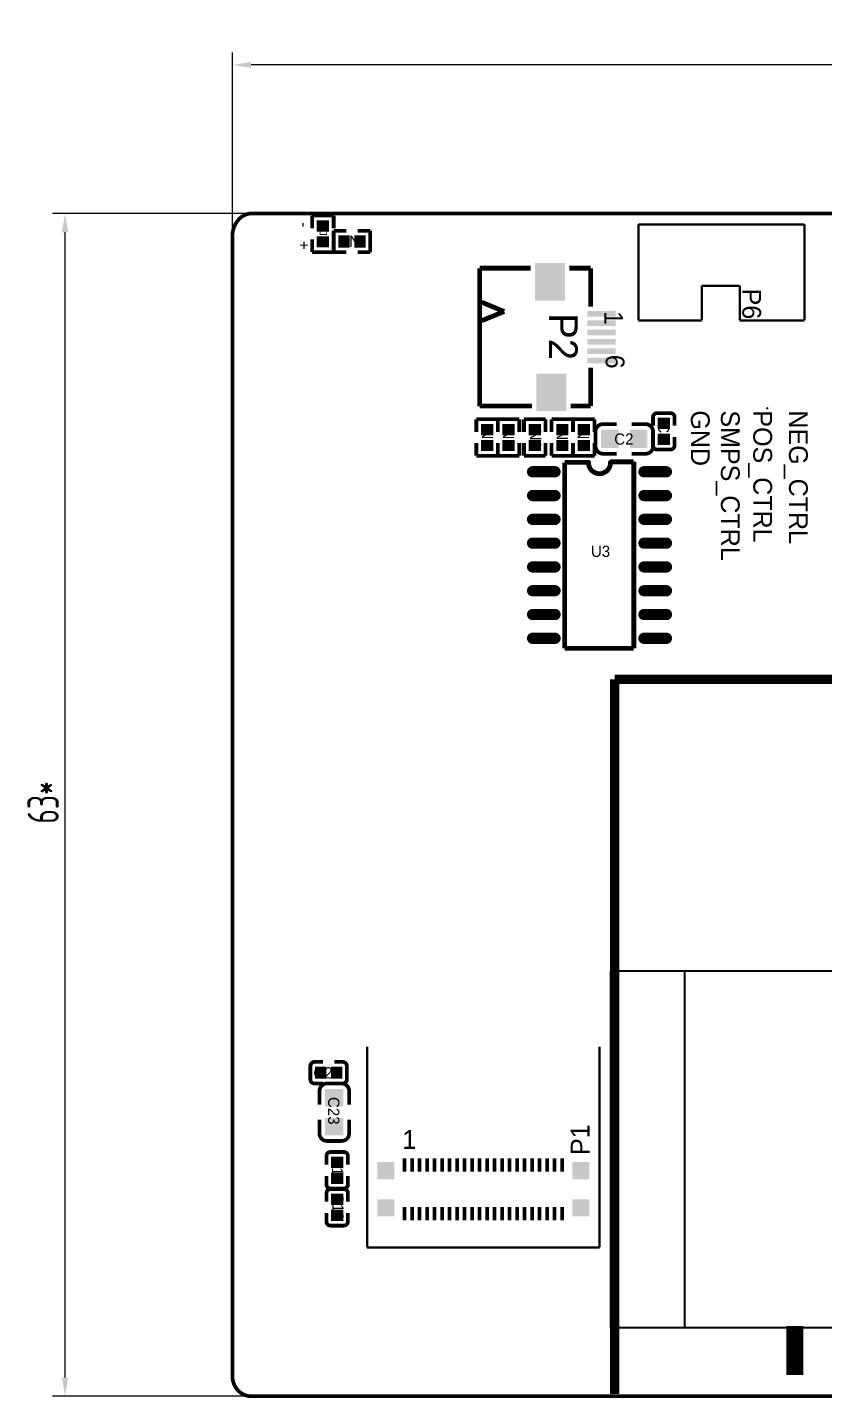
# Model space of a CAD drawing. Extents: x 882 to 2872, y 74 to 1007.
# Drawn here: x 1455.3 to 1582.9, y 748.8 to 968.4 of the extents above; entities that cross this region are included whole.
import ezdxf

# ---------------------------------------------------------------- set-up
doc = ezdxf.new("R2010")
doc.units = 0
doc.header["$MEASUREMENT"] = 0
doc.layers.get('DEFPOINTS').update_dxf_attribs({"linetype": 'CONTINUOUS'})
for name, color, linetype, lineweight in [('BOTTOMOVERLAY', 54, 'CONTINUOUS', 40), ('KeepOutLayer', 6, 'CONTINUOUS', 158), ('тонкая', 7, 'CONTINUOUS', 20)]:
    doc.layers.add(name, color=color, linetype=linetype, lineweight=lineweight)
doc.layers.add('BOTTOMPASTE', color=16, linetype='CONTINUOUS')
doc.styles.add('ЕСКД', font='eskd15.shx', dxfattribs={"width": 0.8})
doc.dimstyles.new('ЕСКД', dxfattribs={"dimtxt": 3.5, "dimasz": 3, "dimexe": 2, "dimexo": 0, "dimgap": 1, "dimtad": 1, "dimtoh": 1, "dimtxsty": 'ЕСКД', "dimcen": 0, "dimazin": 2, "dimtfac": 1, "dimtmove": 0, "dimatfit": 3, "dimfxl": 1, "dimarcsym": 0})

# ---------------------------------------------------------------- blocks, each defined once
blk = doc.blocks.new('*D161')
at = {"layer": 'DEFPOINTS', "color": 0, "lineweight": 100, "transparency": 16777216}
for p in [(1488.12, 962.34), (1488.12, 934.97), (1830.26, 934.61)]:
    blk.add_point(p, dxfattribs=at)
at = {"layer": 'тонкая', "color": 0, "lineweight": -2, "transparency": 16777216}
for p, q in [((1488.12, 934.97), (1488.12, 964.34)), ((1830.26, 934.61), (1830.26, 964.34)), ((1827.26, 962.34), (1491.12, 962.34))]:
    blk.add_line(p, q, dxfattribs=at)
at = {"layer": 'тонкая', "color": 0, "lineweight": 100, "transparency": 16777216}
for points in [[(1491.12, 962.84), (1491.12, 961.84), (1488.12, 962.34)], [(1827.26, 962.84), (1827.26, 961.84), (1830.26, 962.34)]]:
    blk.add_solid(points, dxfattribs=at)
at = {"layer": 'тонкая', "color": 0, "lineweight": 9, "transparency": 16777216, "insert": (1664.91, 965.84), "char_height": 3.5, "width": 6.1333, "attachment_point": 5, "style": 'ЕСКД'}
blk.add_mtext('{\\H1.42857x;114*}', dxfattribs=at)
blk = doc.blocks.new('*D162')
at = {"layer": 'DEFPOINTS', "color": 0, "lineweight": 100, "transparency": 16777216}
for p in [(1461.33, 938.56), (1491.29, 938.56), (1491.16, 749.14)]:
    blk.add_point(p, dxfattribs=at)
at = {"layer": 'тонкая', "color": 0, "lineweight": -2, "transparency": 16777216}
for p, q in [((1491.29, 938.56), (1459.33, 938.56)), ((1461.33, 752.14), (1461.33, 935.56)), ((1491.16, 749.14), (1459.33, 749.14))]:
    blk.add_line(p, q, dxfattribs=at)
at = {"layer": 'тонкая', "color": 0, "lineweight": 100, "transparency": 16777216}
for points in [[(1460.83, 935.56), (1461.83, 935.56), (1461.33, 938.56)], [(1460.83, 752.14), (1461.83, 752.14), (1461.33, 749.14)]]:
    blk.add_solid(points, dxfattribs=at)
at = {"layer": 'тонкая', "color": 0, "lineweight": 9, "transparency": 16777216, "insert": (1457.83, 844.23), "char_height": 3.5, "attachment_point": 5, "rotation": 90, "style": 'ЕСКД'}
blk.add_mtext('{\\H1.42857x;63*}', dxfattribs=at)

msp = doc.modelspace()

# ---------------------------------------------------------------- linework, layer by layer
at = {"layer": 'BOTTOMOVERLAY'}
for points, const_width in [([(1500.87249, 938.21749), (1504.3225, 938.21749)], 0.6), ([(1500.87249, 936.19249), (1500.87249, 938.21749)], 0.6), ([(1504.3225, 936.19249), (1504.3225, 938.21749)], 0.6), ([(1504.32069, 932.3483), (1504.32069, 935.79831)], 0.6), ([(1504.32069, 935.79831), (1506.34569, 935.79831)], 0.6), ([(1508.14568, 935.79831), (1510.17068, 935.79831)], 0.6), ([(1510.17068, 932.3483), (1510.17068, 935.79831)], 0.6), ([(1553.10789, 936.81109), (1579.65789, 936.81109)], 0.381), ([(1553.10789, 921.43609), (1553.10789, 936.81109)], 0.381), ([(1579.65789, 921.43609), (1579.65789, 936.81109)], 0.381), ([(1500.87249, 932.3675), (1500.87249, 934.3925)], 0.6), ([(1504.3225, 932.3675), (1504.3225, 934.3925)], 0.6), ([(1500.87249, 932.3675), (1504.3225, 932.3675)], 0.6), ([(1504.32069, 932.3483), (1506.34569, 932.3483)], 0.6), ([(1508.14568, 932.3483), (1510.17068, 932.3483)], 0.6), ([(1527.68062, 907.65704), (1527.68062, 929.79344)], 0.762), ([(1527.68062, 929.79344), (1535.84164, 929.79344)], 0.762), ([(1542.02908, 929.79344), (1545.44284, 929.79344)], 0.762), ([(1545.44284, 923.65332), (1545.44284, 929.79344)], 0.762), ([(1563.23289, 926.98609), (1569.30789, 926.98609)], 0.381), ([(1563.23289, 921.43609), (1563.23289, 926.98609)], 0.381), ([(1569.30789, 921.43609), (1569.30789, 926.98609)], 0.381), ([(1531.61223, 922.8581), (1527.98222, 924.35802)], 0.762), ([(1528.01171, 921.38828), (1531.61223, 922.8581)], 0.762), ([(1553.10789, 921.43609), (1563.23289, 921.43609)], 0.381), ([(1569.30789, 921.43609), (1579.65789, 921.43609)], 0.381), ([(1545.44284, 907.718), (1545.44284, 913.86162)], 0.762), ([(1527.68062, 907.718), (1536.0473, 907.718)], 0.762), ([(1542.23482, 907.718), (1545.44284, 907.718)], 0.762), ([(1573.61588, 907.24369), (1573.84448, 907.47229)], 0.3), ([(1527.16149, 903.57889), (1527.16149, 905.60389)], 0.6), ([(1527.16149, 905.60389), (1530.6115, 905.60389)], 0.6), ([(1530.59047, 903.57889), (1530.59047, 905.60389)], 0.6), ([(1530.59047, 905.60389), (1534.04048, 905.60389)], 0.6), ([(1530.6115, 903.57889), (1530.6115, 905.60389)], 0.6), ([(1534.04048, 903.57889), (1534.04048, 905.60389)], 0.6), ([(1534.78147, 903.57889), (1534.78147, 905.60389)], 0.6), ([(1534.78147, 905.60389), (1538.23148, 905.60389)], 0.6), ([(1538.23148, 903.57889), (1538.23148, 905.60389)], 0.6), ([(1539.20107, 903.57889), (1539.20107, 905.60389)], 0.6), ([(1539.20107, 905.60389), (1542.65108, 905.60389)], 0.6), ([(1542.63007, 905.60389), (1546.08008, 905.60389)], 0.6), ([(1542.63007, 903.57889), (1542.63007, 905.60389)], 0.6), ([(1542.65108, 903.57889), (1542.65108, 905.60389)], 0.6), ([(1546.08008, 903.57889), (1546.08008, 905.60389)], 0.6), ([(1547.4271, 904.8203), (1549.63209, 904.8203)], 0.6), ([(1552.0321, 904.8203), (1554.2371, 904.8203)], 0.6), ([(1555.43169, 904.56948), (1555.43169, 905.91949)], 0.6), ([(1556.0917, 906.59448), (1558.22169, 906.59448)], 0.6), ([(1558.88168, 904.56949), (1558.88168, 905.9195)], 0.6), ([(1546.2271, 901.2803), (1546.2271, 903.62029)], 0.6), ([(1555.43168, 901.41949), (1555.43168, 902.7695)], 0.6), ([(1555.43709, 901.2803), (1555.43709, 903.62029)], 0.6), ([(1558.88168, 901.4195), (1558.88168, 902.7695)], 0.6), ([(1527.16149, 899.7539), (1527.16149, 901.7789)], 0.6), ([(1530.59047, 899.7539), (1530.59047, 901.7789)], 0.6), ([(1530.6115, 899.7539), (1530.6115, 901.7789)], 0.6), ([(1534.04048, 899.7539), (1534.04048, 901.7789)], 0.6), ([(1534.78147, 899.7539), (1534.78147, 901.7789)], 0.6), ([(1538.23148, 899.7539), (1538.23148, 901.7789)], 0.6), ([(1539.20107, 899.7539), (1539.20107, 901.7789)], 0.6), ([(1542.63007, 899.7539), (1542.63007, 901.7789)], 0.6), ([(1542.65108, 899.7539), (1542.65108, 901.7789)], 0.6), ([(1546.08008, 899.7539), (1546.08008, 901.7789)], 0.6), ([(1547.4271, 900.08029), (1549.63209, 900.08029)], 0.6), ([(1552.03211, 900.08028), (1554.23711, 900.08028)], 0.6), ([(1556.09168, 900.7445), (1558.22167, 900.7445)], 0.6), ([(1527.16149, 899.7539), (1530.6115, 899.7539)], 0.6), ([(1530.59047, 899.7539), (1534.04048, 899.7539)], 0.6), ([(1534.78147, 899.7539), (1538.23148, 899.7539)], 0.6), ([(1539.20107, 899.7539), (1542.65108, 899.7539)], 0.6), ([(1541.30708, 898.71649), (1545.11708, 898.71649)], 0.762), ([(1541.30708, 868.92991), (1541.30708, 898.64029)], 0.762), ([(1542.63007, 899.7539), (1546.08008, 899.7539)], 0.6), ([(1548.62267, 898.78507), (1552.35608, 898.78507)], 0.762), ([(1552.35608, 868.92991), (1552.35608, 898.78507)], 0.762), ([(1541.30708, 868.92991), (1552.35608, 868.92991)], 0.762), ([(1549.30808, 749.51689), (1549.30808, 863.96929)], 1.5), ([(1549.30808, 863.96929), (1724.11088, 863.96929)], 1.5), ([(1548.63128, 817.25869), (1763.89628, 817.25869)], 0.3), ([(1548.63128, 760.10869), (1548.63128, 817.25869)], 0.3), ([(1560.51398, 760.10869), (1560.51398, 817.25869)], 0.3), ([(1560.51398, 817.25869), (1763.97698, 817.25869)], 0.3), ([(1509.67715, 772.98268), (1509.67715, 805.14289)], 0.381), ([(1546.87692, 772.98268), (1546.87692, 805.14289)], 0.381), ([(1500.58689, 799.88691), (1500.58689, 802.0169)], 0.6), ([(1501.26188, 802.67689), (1502.61189, 802.67689)], 0.6), ([(1504.41188, 802.67689), (1505.76188, 802.67689)], 0.6), ([(1506.43688, 799.88689), (1506.43688, 802.01688)], 0.6), ([(1501.26189, 799.2269), (1502.61189, 799.2269)], 0.6), ([(1503.25629, 799.23228), (1505.59628, 799.23228)], 0.6), ([(1504.41188, 799.22689), (1505.76189, 799.22689)], 0.6), ([(1502.05628, 795.82728), (1502.05628, 798.03228)], 0.6), ([(1506.79629, 795.82728), (1506.79629, 798.03228)], 0.6), ([(1502.05627, 791.22227), (1502.05627, 793.42727)], 0.6), ([(1506.79629, 791.22228), (1506.79629, 793.42728)], 0.6), ([(1503.25629, 790.02228), (1505.59628, 790.02228)], 0.6), ([(1503.8185, 788.25588), (1505.94849, 788.25588)], 0.6), ([(1503.15849, 786.23088), (1503.15849, 787.58089)], 0.6), ([(1506.60848, 786.23089), (1506.60848, 787.5809)], 0.6), ([(1503.15848, 783.08089), (1503.15848, 784.4309)], 0.6), ([(1506.60848, 783.0809), (1506.60848, 784.4309)], 0.6), ([(1503.15849, 780.28728), (1503.15849, 781.63729)], 0.6), ([(1503.81848, 782.4059), (1505.94847, 782.4059)], 0.6), ([(1503.8185, 782.31228), (1505.94849, 782.31228)], 0.6), ([(1506.60848, 780.28729), (1506.60848, 781.6373)], 0.6), ([(1503.15848, 777.13729), (1503.15848, 778.4873)], 0.6), ([(1506.60848, 777.1373), (1506.60848, 778.4873)], 0.6), ([(1503.81848, 776.4623), (1505.94847, 776.4623)], 0.6), ([(1509.67715, 772.98268), (1546.87692, 772.98268)], 0.381), ([(1548.63128, 760.10869), (1763.89628, 760.10869)], 0.3), ([(1560.51398, 760.10869), (1763.97698, 760.10869)], 0.3)]:
    msp.add_lwpolyline(points, dxfattribs=dict(at, const_width=const_width))
for points, const_width in [([(1547.4271, 904.8203, 0.414213), (1546.2271, 903.6203)], 0.6), ([(1555.43709, 903.62029, 0.414213), (1554.2371, 904.8203)], 0.6), ([(1556.0917, 906.5945, 0.414214), (1555.4317, 905.9345)], 0.6), ([(1558.88168, 905.9345, 0.414214), (1558.22169, 906.5945)], 0.6), ([(1546.2271, 901.2803, 0.414213), (1547.4271, 900.08029)], 0.6), ([(1554.23711, 900.08028, 0.414213), (1555.4371, 901.28029)], 0.6), ([(1555.43168, 901.4045, 0.414214), (1556.09168, 900.7445)], 0.6), ([(1558.22168, 900.7445, 0.414214), (1558.88168, 901.4045)], 0.6), ([(1545.11708, 898.71649, 1.041954), (1548.62267, 898.70773)], 0.762), ([(1501.24689, 802.6769, 0.414214), (1500.58689, 802.0169)], 0.6), ([(1506.43689, 802.01688, 0.414214), (1505.77689, 802.67688)], 0.6), ([(1500.58689, 799.8869, 0.414214), (1501.24689, 799.2269)], 0.6), ([(1503.25629, 799.23228, 0.414213), (1502.05628, 798.03228)], 0.6), ([(1506.79629, 798.03228, 0.414213), (1505.59629, 799.23228)], 0.6), ([(1505.77689, 799.22689, 0.414214), (1506.43689, 799.88689)], 0.6), ([(1502.05627, 791.22227, 0.414213), (1503.25628, 790.02227)], 0.6), ([(1505.59628, 790.02228, 0.414213), (1506.79629, 791.22228)], 0.6), ([(1503.81849, 788.25588, 0.414214), (1503.15849, 787.59588)], 0.6), ([(1506.60849, 787.59588, 0.414214), (1505.94849, 788.25588)], 0.6), ([(1503.15848, 783.06589, 0.414214), (1503.81848, 782.40589)], 0.6), ([(1503.8185, 782.3123, 0.414214), (1503.1585, 781.6523)], 0.6), ([(1505.94847, 782.40589, 0.414214), (1506.60847, 783.06589)], 0.6), ([(1506.60848, 781.6523, 0.414214), (1505.94849, 782.3123)], 0.6), ([(1503.15848, 777.1223, 0.414214), (1503.81848, 776.4623)], 0.6), ([(1505.94848, 776.4623, 0.414214), (1506.60848, 777.1223)], 0.6)]:
    msp.add_lwpolyline(points, format="xyb", dxfattribs=dict(at, const_width=const_width))
for points, const_width in [([(1547.4271, 904.6703, -1), (1547.4271, 904.9703, -1)], 0.3), ([(1554.2371, 904.6703, -1), (1554.2371, 904.9703, -1)], 0.3), ([(1555.4317, 905.7845, -1), (1555.4317, 906.0845, -1)], 0.3), ([(1556.0917, 906.4445, -1), (1556.0917, 906.7445, -1)], 0.3), ([(1558.22169, 906.4445, -1), (1558.22169, 906.7445, -1)], 0.3), ([(1558.88168, 905.7845, -1), (1558.88168, 906.0845, -1)], 0.3), ([(1546.2271, 903.4703, -1), (1546.2271, 903.7703, -1)], 0.3), ([(1555.43709, 903.47029, -1), (1555.43709, 903.77029, -1)], 0.3), ([(1546.2271, 901.1303, -1), (1546.2271, 901.4303, -1)], 0.3), ([(1547.4271, 899.93029, -1), (1547.4271, 900.23029, -1)], 0.3), ([(1554.23711, 899.93028, -1), (1554.23711, 900.23028, -1)], 0.3), ([(1555.43168, 901.2545, -1), (1555.43168, 901.5545, -1)], 0.3), ([(1555.4371, 901.13029, -1), (1555.4371, 901.43029, -1)], 0.3), ([(1556.09168, 900.5945, -1), (1556.09168, 900.8945, -1)], 0.3), ([(1558.22168, 900.5945, -1), (1558.22168, 900.8945, -1)], 0.3), ([(1558.88168, 901.2545, -1), (1558.88168, 901.5545, -1)], 0.3), ([(1545.11708, 898.52599, -1), (1545.11708, 898.90699, -1)], 0.381), ([(1548.62267, 898.51723, -1), (1548.62267, 898.89823, -1)], 0.381), ([(1500.58689, 801.8669, -1), (1500.58689, 802.1669, -1)], 0.3), ([(1501.24689, 802.5269, -1), (1501.24689, 802.8269, -1)], 0.3), ([(1505.77689, 802.52688, -1), (1505.77689, 802.82688, -1)], 0.3), ([(1506.43689, 801.86688, -1), (1506.43689, 802.16688, -1)], 0.3), ([(1500.58689, 799.7369, -1), (1500.58689, 800.0369, -1)], 0.3), ([(1501.24689, 799.0769, -1), (1501.24689, 799.3769, -1)], 0.3), ([(1503.25629, 799.08228, -1), (1503.25629, 799.38228, -1)], 0.3), ([(1505.59629, 799.08228, -1), (1505.59629, 799.38228, -1)], 0.3), ([(1505.77689, 799.07689, -1), (1505.77689, 799.37689, -1)], 0.3), ([(1506.43689, 799.73689, -1), (1506.43689, 800.03689, -1)], 0.3), ([(1502.05628, 797.88228, -1), (1502.05628, 798.18228, -1)], 0.3), ([(1506.79629, 797.88228, -1), (1506.79629, 798.18228, -1)], 0.3), ([(1502.05627, 791.07227, -1), (1502.05627, 791.37227, -1)], 0.3), ([(1506.79629, 791.07228, -1), (1506.79629, 791.37228, -1)], 0.3), ([(1503.25628, 789.87227, -1), (1503.25628, 790.17227, -1)], 0.3), ([(1503.81849, 788.10588, -1), (1503.81849, 788.40588, -1)], 0.3), ([(1505.59628, 789.87228, -1), (1505.59628, 790.17228, -1)], 0.3), ([(1505.94849, 788.10588, -1), (1505.94849, 788.40588, -1)], 0.3), ([(1503.15849, 787.44588, -1), (1503.15849, 787.74588, -1)], 0.3), ([(1506.60849, 787.44588, -1), (1506.60849, 787.74588, -1)], 0.3), ([(1503.15848, 782.91589, -1), (1503.15848, 783.21589, -1)], 0.3), ([(1503.1585, 781.5023, -1), (1503.1585, 781.8023, -1)], 0.3), ([(1503.81848, 782.25589, -1), (1503.81848, 782.55589, -1)], 0.3), ([(1503.8185, 782.1623, -1), (1503.8185, 782.4623, -1)], 0.3), ([(1505.94847, 782.25589, -1), (1505.94847, 782.55589, -1)], 0.3), ([(1505.94849, 782.1623, -1), (1505.94849, 782.4623, -1)], 0.3), ([(1506.60847, 782.91589, -1), (1506.60847, 783.21589, -1)], 0.3), ([(1506.60848, 781.5023, -1), (1506.60848, 781.8023, -1)], 0.3), ([(1503.15848, 776.9723, -1), (1503.15848, 777.2723, -1)], 0.3), ([(1506.60848, 776.9723, -1), (1506.60848, 777.2723, -1)], 0.3), ([(1503.81848, 776.3123, -1), (1503.81848, 776.6123, -1)], 0.3), ([(1505.94848, 776.3123, -1), (1505.94848, 776.6123, -1)], 0.3)]:
    msp.add_lwpolyline(points, format="xyb", close=True, dxfattribs=dict(at, const_width=const_width))
at = {"layer": 'BOTTOMPASTE', "const_width": 1.8}
for points in [[(1536.15737, 897.19249), (1539.7512, 897.19249)], [(1553.98817, 897.19249), (1557.582, 897.19249)], [(1536.15737, 893.38249), (1539.7512, 893.38249)], [(1553.98817, 893.38249), (1557.582, 893.38249)], [(1536.15737, 889.57249), (1539.7512, 889.57249)], [(1553.98817, 889.57249), (1557.582, 889.57249)], [(1536.15737, 885.76249), (1539.7512, 885.76249)], [(1553.98817, 885.76249), (1557.582, 885.76249)], [(1536.15737, 881.95249), (1539.7512, 881.95249)], [(1553.98817, 881.95249), (1557.582, 881.95249)], [(1536.15737, 878.14249), (1539.7512, 878.14249)], [(1553.98817, 878.14249), (1557.582, 878.14249)], [(1536.15737, 874.33249), (1539.7512, 874.33249)], [(1553.98817, 874.33249), (1557.582, 874.33249)], [(1536.15737, 870.52249), (1539.7512, 870.52249)], [(1553.98817, 870.52249), (1557.582, 870.52249)]]:
    msp.add_lwpolyline(points, dxfattribs=at)
at = {"layer": 'BOTTOMPASTE', "const_width": 0.9}
for points in [[(1536.15737, 896.74249, -1), (1536.15737, 897.64249, -1)], [(1539.7512, 896.74249, -1), (1539.7512, 897.64249, -1)], [(1553.98817, 896.74249, -1), (1553.98817, 897.64249, -1)], [(1557.582, 896.74249, -1), (1557.582, 897.64249, -1)], [(1536.15737, 892.93249, -1), (1536.15737, 893.83249, -1)], [(1539.7512, 892.93249, -1), (1539.7512, 893.83249, -1)], [(1553.98817, 892.93249, -1), (1553.98817, 893.83249, -1)], [(1557.582, 892.93249, -1), (1557.582, 893.83249, -1)], [(1536.15737, 889.12249, -1), (1536.15737, 890.02249, -1)], [(1539.7512, 889.12249, -1), (1539.7512, 890.02249, -1)], [(1553.98817, 889.12249, -1), (1553.98817, 890.02249, -1)], [(1557.582, 889.12249, -1), (1557.582, 890.02249, -1)], [(1536.15737, 885.31249, -1), (1536.15737, 886.21249, -1)], [(1539.7512, 885.31249, -1), (1539.7512, 886.21249, -1)], [(1553.98817, 885.31249, -1), (1553.98817, 886.21249, -1)], [(1557.582, 885.31249, -1), (1557.582, 886.21249, -1)], [(1536.15737, 881.50249, -1), (1536.15737, 882.40249, -1)], [(1539.7512, 881.50249, -1), (1539.7512, 882.40249, -1)], [(1553.98817, 881.50249, -1), (1553.98817, 882.40249, -1)], [(1557.582, 881.50249, -1), (1557.582, 882.40249, -1)], [(1536.15737, 877.69249, -1), (1536.15737, 878.59249, -1)], [(1539.7512, 877.69249, -1), (1539.7512, 878.59249, -1)], [(1553.98817, 877.69249, -1), (1553.98817, 878.59249, -1)], [(1557.582, 877.69249, -1), (1557.582, 878.59249, -1)], [(1536.15737, 873.88249, -1), (1536.15737, 874.78249, -1)], [(1539.7512, 873.88249, -1), (1539.7512, 874.78249, -1)], [(1553.98817, 873.88249, -1), (1553.98817, 874.78249, -1)], [(1557.582, 873.88249, -1), (1557.582, 874.78249, -1)], [(1536.15737, 870.07249, -1), (1536.15737, 870.97249, -1)], [(1539.7512, 870.07249, -1), (1539.7512, 870.97249, -1)], [(1553.98817, 870.07249, -1), (1553.98817, 870.97249, -1)], [(1557.582, 870.07249, -1), (1557.582, 870.97249, -1)]]:
    msp.add_lwpolyline(points, format="xyb", close=True, dxfattribs=at)
at = {"layer": 'BOTTOMPASTE'}
for points in [[(1501.62248, 935.6675), (1501.62248, 937.4675), (1503.57249, 935.6675), (1503.57249, 937.4675)], [(1501.62248, 933.11749), (1501.62248, 934.91749), (1503.57249, 933.11749), (1503.57249, 934.91749)], [(1506.87067, 933.09829), (1505.07068, 933.09829), (1506.87067, 935.0483), (1505.07068, 935.0483)], [(1509.42068, 933.09829), (1507.62069, 933.09829), (1509.42068, 935.0483), (1507.62069, 935.0483)], [(1536.53506, 924.6075), (1536.53506, 930.60444), (1541.33566, 924.6075), (1541.33566, 930.60444)], [(1544.93226, 922.05324), (1544.93226, 922.96009), (1549.43576, 922.05324), (1549.43576, 922.96009)], [(1544.93226, 920.55979), (1544.93226, 921.45888), (1549.43576, 920.55979), (1549.43576, 921.45888)], [(1544.93226, 919.05866), (1544.93226, 919.95774), (1549.43576, 919.05866), (1549.43576, 919.95774)], [(1544.93226, 917.55748), (1544.93226, 918.45664), (1549.43576, 917.55748), (1549.43576, 918.45664)], [(1544.93226, 916.0563), (1544.93226, 916.95553), (1549.43576, 916.0563), (1549.43576, 916.95553)], [(1544.93226, 914.55523), (1544.93226, 915.45432), (1549.43576, 914.55523), (1549.43576, 915.45432)], [(1536.74076, 906.91081), (1536.74076, 912.90775), (1541.54144, 906.91081), (1541.54144, 912.90775)], [(1527.91148, 903.0539), (1527.91148, 904.8539), (1529.86149, 903.0539), (1529.86149, 904.8539)], [(1533.29049, 904.85389), (1533.29049, 903.0539), (1531.34048, 904.85389), (1531.34048, 903.0539)], [(1537.48149, 904.85389), (1537.48149, 903.0539), (1535.53148, 904.85389), (1535.53148, 903.0539)], [(1541.90109, 904.85389), (1541.90109, 903.0539), (1539.95108, 904.85389), (1539.95108, 903.0539)], [(1545.33009, 904.85389), (1545.33009, 903.0539), (1543.38008, 904.85389), (1543.38008, 903.0539)], [(1558.13169, 905.84449), (1558.13169, 904.0445), (1556.18169, 905.84449), (1556.18169, 904.0445)], [(1547.12709, 903.92029), (1549.91709, 903.92029), (1547.12709, 900.9803), (1549.91709, 900.9803)], [(1551.74709, 903.92029), (1554.5371, 903.92029), (1551.74709, 900.9803), (1554.5371, 900.9803)], [(1558.13169, 903.29449), (1558.13169, 901.49449), (1556.18169, 903.29449), (1556.18169, 901.49449)], [(1527.91148, 900.50389), (1527.91148, 902.30389), (1529.86149, 900.50389), (1529.86149, 902.30389)], [(1533.29049, 902.30388), (1533.29049, 900.50389), (1531.34048, 902.30388), (1531.34048, 900.50389)], [(1537.48149, 902.30388), (1537.48149, 900.50389), (1535.53148, 902.30388), (1535.53148, 900.50389)], [(1541.90109, 902.30388), (1541.90109, 900.50389), (1539.95108, 902.30388), (1539.95108, 900.50389)], [(1545.33009, 902.30388), (1545.33009, 900.50389), (1543.38008, 902.30388), (1543.38008, 900.50389)], [(1503.13688, 799.97688), (1501.33688, 799.97688), (1503.13688, 801.92689), (1501.33688, 801.92689)], [(1505.68688, 799.97688), (1503.88689, 799.97688), (1505.68688, 801.92689), (1503.88689, 801.92689)], [(1505.89628, 798.33229), (1505.89628, 795.54229), (1502.95629, 798.33229), (1502.95629, 795.54229)], [(1505.89628, 793.71228), (1505.89628, 790.92228), (1502.95629, 793.71228), (1502.95629, 790.92228)], [(1503.90848, 785.7059), (1503.90848, 787.50589), (1505.85848, 785.7059), (1505.85848, 787.50589)], [(1514.02714, 783.87241), (1511.32715, 783.87241), (1514.02714, 786.6324), (1511.32715, 786.6324)], [(1515.37714, 787.23281), (1515.97714, 787.23281), (1515.37714, 785.13281), (1515.97714, 785.13281)], [(1516.57653, 787.23281), (1517.17652, 787.23281), (1516.57653, 785.13281), (1517.17652, 785.13281)], [(1517.77668, 787.23281), (1518.37667, 787.23281), (1517.77668, 785.13281), (1518.37667, 785.13281)], [(1518.97683, 787.23281), (1519.57682, 787.23281), (1518.97683, 785.13281), (1519.57682, 785.13281)], [(1520.17698, 787.23281), (1520.77697, 787.23281), (1520.17698, 785.13281), (1520.77697, 785.13281)], [(1521.37713, 787.23281), (1521.97712, 787.23281), (1521.37713, 785.13281), (1521.97712, 785.13281)], [(1522.57652, 787.23281), (1523.17651, 787.23281), (1522.57652, 785.13281), (1523.17651, 785.13281)], [(1523.77667, 787.23281), (1524.37666, 787.23281), (1523.77667, 785.13281), (1524.37666, 785.13281)], [(1524.97682, 787.23281), (1525.57681, 787.23281), (1524.97682, 785.13281), (1525.57681, 785.13281)], [(1526.17689, 787.23281), (1526.77689, 787.23281), (1526.17689, 785.13281), (1526.77689, 785.13281)], [(1527.37689, 787.23281), (1527.97688, 787.23281), (1527.37689, 785.13281), (1527.97688, 785.13281)], [(1528.57688, 787.23281), (1529.17688, 787.23281), (1528.57688, 785.13281), (1529.17688, 785.13281)], [(1529.77688, 787.23281), (1530.37688, 787.23281), (1529.77688, 785.13281), (1530.37688, 785.13281)], [(1530.97688, 787.23281), (1531.57688, 787.23281), (1530.97688, 785.13281), (1531.57688, 785.13281)], [(1532.17688, 787.23281), (1532.77688, 787.23281), (1532.17688, 785.13281), (1532.77688, 785.13281)], [(1533.37688, 787.23281), (1533.97687, 787.23281), (1533.37688, 785.13281), (1533.97687, 785.13281)], [(1534.57687, 787.23281), (1535.17687, 787.23281), (1534.57687, 785.13281), (1535.17687, 785.13281)], [(1535.77687, 787.23281), (1536.37687, 787.23281), (1535.77687, 785.13281), (1536.37687, 785.13281)], [(1536.97687, 787.23281), (1537.57687, 787.23281), (1536.97687, 785.13281), (1537.57687, 785.13281)], [(1538.17686, 787.23281), (1538.77686, 787.23281), (1538.17686, 785.13281), (1538.77686, 785.13281)], [(1539.37686, 787.23281), (1539.97686, 787.23281), (1539.37686, 785.13281), (1539.97686, 785.13281)], [(1540.57686, 787.23281), (1541.17686, 787.23281), (1540.57686, 785.13281), (1541.17686, 785.13281)], [(1545.22685, 783.87241), (1542.52685, 783.87241), (1545.22685, 786.6324), (1542.52685, 786.6324)], [(1503.90848, 783.15589), (1503.90848, 784.95589), (1505.85848, 783.15589), (1505.85848, 784.95589)], [(1505.85849, 781.56229), (1505.85849, 779.7623), (1503.90849, 781.56229), (1503.90849, 779.7623)], [(1514.02714, 777.93262), (1511.32715, 777.93262), (1514.02714, 780.69261), (1511.32715, 780.69261)], [(1545.22685, 777.93262), (1542.52685, 777.93262), (1545.22685, 780.69261), (1542.52685, 780.69261)], [(1505.85849, 779.01229), (1505.85849, 777.21229), (1503.90849, 779.01229), (1503.90849, 777.21229)], [(1515.37714, 779.43297), (1515.97714, 779.43297), (1515.37714, 777.33298), (1515.97714, 777.33298)], [(1516.57653, 779.43297), (1517.17652, 779.43297), (1516.57653, 777.33298), (1517.17652, 777.33298)], [(1517.77668, 779.43297), (1518.37667, 779.43297), (1517.77668, 777.33298), (1518.37667, 777.33298)], [(1518.97683, 779.43297), (1519.57682, 779.43297), (1518.97683, 777.33298), (1519.57682, 777.33298)], [(1520.17698, 779.43297), (1520.77697, 779.43297), (1520.17698, 777.33298), (1520.77697, 777.33298)], [(1521.37713, 779.43297), (1521.97712, 779.43297), (1521.37713, 777.33298), (1521.97712, 777.33298)], [(1522.57652, 779.43297), (1523.17651, 779.43297), (1522.57652, 777.33298), (1523.17651, 777.33298)], [(1523.77667, 779.43297), (1524.37666, 779.43297), (1523.77667, 777.33298), (1524.37666, 777.33298)], [(1524.97682, 779.43297), (1525.57681, 779.43297), (1524.97682, 777.33298), (1525.57681, 777.33298)], [(1526.17689, 779.43297), (1526.77689, 779.43297), (1526.17689, 777.33298), (1526.77689, 777.33298)], [(1527.37689, 779.43297), (1527.97688, 779.43297), (1527.37689, 777.33298), (1527.97688, 777.33298)], [(1528.57688, 779.43297), (1529.17688, 779.43297), (1528.57688, 777.33298), (1529.17688, 777.33298)], [(1529.77688, 779.43297), (1530.37688, 779.43297), (1529.77688, 777.33298), (1530.37688, 777.33298)], [(1530.97688, 779.43297), (1531.57688, 779.43297), (1530.97688, 777.33298), (1531.57688, 777.33298)], [(1532.17688, 779.43297), (1532.77688, 779.43297), (1532.17688, 777.33298), (1532.77688, 777.33298)], [(1533.37688, 779.43297), (1533.97687, 779.43297), (1533.37688, 777.33298), (1533.97687, 777.33298)], [(1534.57687, 779.43297), (1535.17687, 779.43297), (1534.57687, 777.33298), (1535.17687, 777.33298)], [(1535.77687, 779.43297), (1536.37687, 779.43297), (1535.77687, 777.33298), (1536.37687, 777.33298)], [(1536.97687, 779.43297), (1537.57687, 779.43297), (1536.97687, 777.33298), (1537.57687, 777.33298)], [(1538.17686, 779.43297), (1538.77686, 779.43297), (1538.17686, 777.33298), (1538.77686, 777.33298)], [(1539.37686, 779.43297), (1539.97686, 779.43297), (1539.37686, 777.33298), (1539.97686, 777.33298)], [(1540.57686, 779.43297), (1541.17686, 779.43297), (1540.57686, 777.33298), (1541.17686, 777.33298)]]:
    msp.add_solid(points, dxfattribs=at)
at = {"layer": 'KeepOutLayer', "const_width": 0.6}
for points in [[(1489.26248, 937.73089, 0.198912), (1488.11948, 934.97145)], [(1491.28607, 938.56909, 0.198912), (1489.26248, 937.73089)], [(1488.11948, 752.33629, 0.198912), (1489.08935, 749.99483)], [(1489.08935, 749.99483, 0.198912), (1491.163, 749.13589)]]:
    msp.add_lwpolyline(points, format="xyb", dxfattribs=at)
at = {"layer": 'KeepOutLayer', "const_width": 0.3}
for points in [[(1489.26248, 937.58089, -1), (1489.26248, 937.88089, -1)], [(1489.26248, 937.58089, -1), (1489.26248, 937.88089, -1)], [(1491.28607, 938.41909, -1), (1491.28607, 938.71909, -1)], [(1488.11948, 934.82145, -1), (1488.11948, 935.12145, -1)], [(1488.11948, 752.18629, -1), (1488.11948, 752.48629, -1)], [(1489.08935, 749.84483, -1), (1489.08935, 750.14483, -1)], [(1489.08935, 749.84483, -1), (1489.08935, 750.14483, -1)], [(1491.163, 748.98589, -1), (1491.163, 749.28589, -1)]]:
    msp.add_lwpolyline(points, format="xyb", close=True, dxfattribs=at)
at = {"layer": 'KeepOutLayer', "const_width": 0.6}
for points in [[(1491.28607, 938.56281), (1640.44553, 938.56281)], [(1488.11948, 752.33629), (1488.11948, 934.97145)], [(1491.2392, 749.13589), (1492.23428, 749.13589)], [(1492.23428, 749.13589), (1826.50744, 749.13589)]]:
    msp.add_lwpolyline(points, dxfattribs=at)

# ---------------------------------------------------------------- texts
at = {"layer": 'BOTTOMOVERLAY', "text_generation_flag": 2}
for s, p in [('-', (1498.71128, 936.35929)), ('+', (1498.71128, 932.77789))]:
    msp.add_text(s, height=1.8, rotation=270, dxfattribs=at).set_placement(p)
at = {"layer": 'BOTTOMOVERLAY'}
for s, height, rotation, p in [('LED7', 1.199997, 90, (1503.28328, 933.00649)), ('N4', 1.799997, 180, (1508.54108, 934.98769)), ('P6', 3.000003, 270, (1569.72849, 926.52949)), ('1', 3, 270, (1547.63168, 922.94809)), ('P2', 4.572, 270, (1538.79248, 922.56709)), ('6', 3, 270, (1547.86028, 915.93769)), ('C4', 1.799997, 270, (1556.24228, 905.11729)), ('GND', 3.000003, 270, (1561.50008, 907.02229)), ('SMPS_CTRL', 3.000003, 270, (1566.30068, 907.02229)), ('POS_CTRL', 3.000003, 270, (1571.48228, 907.02229)), ('NEG_CTRL', 3.000003, 270, (1577.19728, 907.02229)), ('N9', 1.799997, 270, (1528.04828, 904.12669)), ('N7', 1.799997, 270, (1531.40108, 904.12669)), ('N6', 1.799997, 270, (1535.74448, 903.95389)), ('N5', 1.799997, 270, (1540.01168, 903.97429)), ('N8', 1.799997, 270, (1543.36448, 904.12669)), ('C23', 1.799997, 270, (1503.43568, 797.06569)), ('P1', 3.000003, 90, (1545.26948, 787.76929)), ('C18', 1.799997, 270, (1504.04528, 787.54069)), ('C19', 1.799997, 270, (1504.12148, 781.67329)), ('-', 24, 90, (1587.40808, 751.11709))]:
    msp.add_text(s, height=height, rotation=rotation, dxfattribs=at).set_placement(p)
for s, height, p in [('C2', 1.799997, (1549.23188, 901.53589)), ('U3', 1.799997, (1545.49808, 883.55269)), ('C24', 1.799997, (1501.07348, 800.03749)), ('1', 3, (1515.32288, 788.75989))]:
    msp.add_text(s, height=height, dxfattribs=at).set_placement(p)

# ---------------------------------------------------------------- dimensions: what is measured, and where the dimension line sits
at = {"layer": 'тонкая', "lineweight": 9}
for base, p1, p2, angle, text, picture, middle in [((1488.11948, 962.33857), (1830.25748, 934.60669), (1488.11948, 934.97145), 180, '{\\H1.42857x;114*}', '*D161', (1664.91013, 962.33857)), ((1461.33098, 938.56281), (1491.163, 749.13589), (1491.28607, 938.56281), 90, '{\\H1.42857x;63*}', '*D162', (1461.33098, 844.22825))]:
    dim = msp.add_linear_dim(base=base, p1=p1, p2=p2, angle=angle, text=text, dimstyle='ЕСКД', dxfattribs=at)
    dim.commit()
    dim.dimension.update_dxf_attribs({"geometry": picture, "text_midpoint": middle, "dimtype": 160})

doc.saveas('drawing.dxf')
